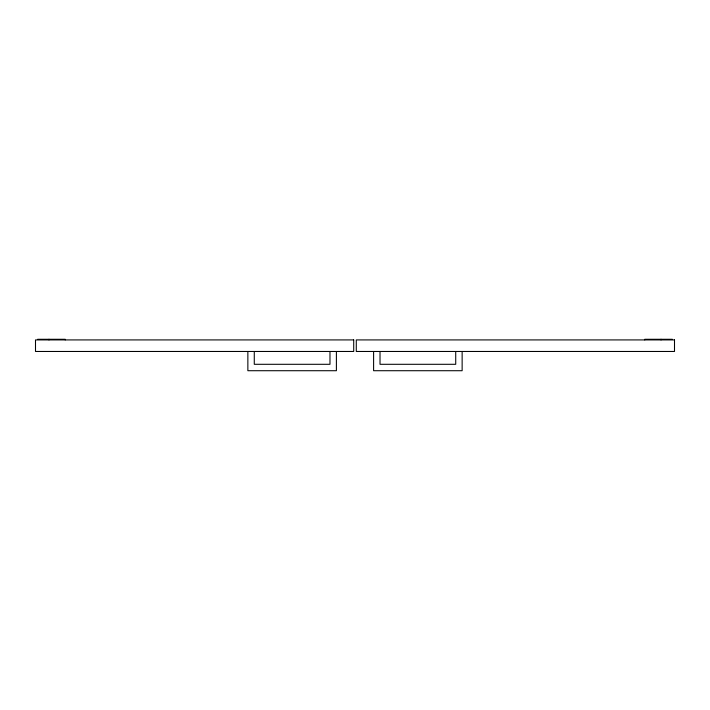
<?xml version="1.0" encoding="UTF-8"?>
<svg xmlns="http://www.w3.org/2000/svg" width="710" height="710" viewBox="0 0 710 710"><rect width="100%" height="100%" fill="white"/><g stroke="black" fill="none" stroke-linecap="round" stroke-linejoin="round"><path stroke-width="1.06" d="M37.621 339.282L65.213 339.282L65.213 339.921M672.379 339.282L644.786 339.282L644.786 339.921M661.028 339.282L661.028 339.921M462.139 351.468L462.139 370.718L373.602 370.718L373.602 351.468M455.722 351.468L455.722 364.301L380.019 364.301L380.019 351.468M336.398 351.468L336.398 370.718L247.861 370.718L247.861 351.468M329.981 351.468L329.981 364.301L254.278 364.301L254.278 351.468M48.972 339.282L48.972 339.921M353.713 339.921L35.5 339.921L35.5 351.468L353.713 351.468L353.713 339.921M674.5 339.921L356.287 339.921L356.287 351.468L674.5 351.468L674.5 339.921"/></g></svg>
